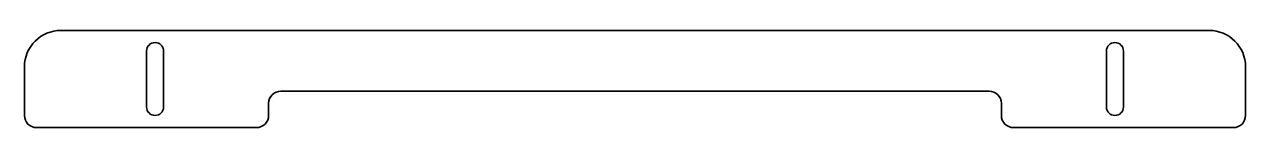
# Model space of a CAD drawing. Header units: inches. Extents: x 0 to 500, y 0 to 40.
import ezdxf

# ---------------------------------------------------------------- set-up
doc = ezdxf.new("R2010")
doc.units = ezdxf.units.IN
doc.header["$MEASUREMENT"] = 0
doc.layers.add('SIMUMAK Visible (ISO)', color=7, linetype='Continuous', lineweight=35)

# ---------------------------------------------------------------- blocks, each defined once
blk = doc.blocks.new('BRZ-CON-04-FUEINF02_Sheet_BRZ-CON-04-FUEINF02')
at = {"layer": 'SIMUMAK Visible (ISO)'}
for p, q in [((-235, 20), (235, 20)), ((-200, -11.5), (-200, 11.5)), ((-193, 11.5), (-193, -11.5)), ((193, -11.5), (193, 11.5)), ((200, 11.5), (200, -11.5)), ((-250, -15), (-250, 5)), ((250, 5), (250, -15)), ((145, -5), (-145, -5)), ((150, -15), (150, -10)), ((-150, -10), (-150, -15)), ((-155, -20), (-245, -20)), ((245, -20), (155, -20))]:
    blk.add_line(p, q, dxfattribs=at)
at = {"layer": 'SIMUMAK Visible (ISO)', "extrusion": (0, 0, -1)}
for centre, radius, start, end in [((235, 5), 15, 360, 90), ((-235, 5), 15, 90, 180), ((196.5, 11.5), 3.5, 0, 180), ((-196.5, 11.5), 3.5, 360, 180), ((245, -15), 5, 270, 0), ((196.5, -11.5), 3.5, 180, 0), ((-155, -15), 5, 270, 360), ((-196.5, -11.5), 3.5, 180, 0), ((-245, -15), 5, 180, 270), ((155, -15), 5, 180, 270)]:
    blk.add_arc(centre, radius, start, end, dxfattribs=at)
at = {"layer": 'SIMUMAK Visible (ISO)'}
for centre, start, end in [((145, -10), 0, 90), ((-145, -10), 90, 180)]:
    blk.add_arc(centre, 5, start, end, dxfattribs=at)

msp = doc.modelspace()

# ---------------------------------------------------------------- block references
msp.add_blockref('BRZ-CON-04-FUEINF02_Sheet_BRZ-CON-04-FUEINF02', (250, 20))

doc.saveas('drawing.dxf')
